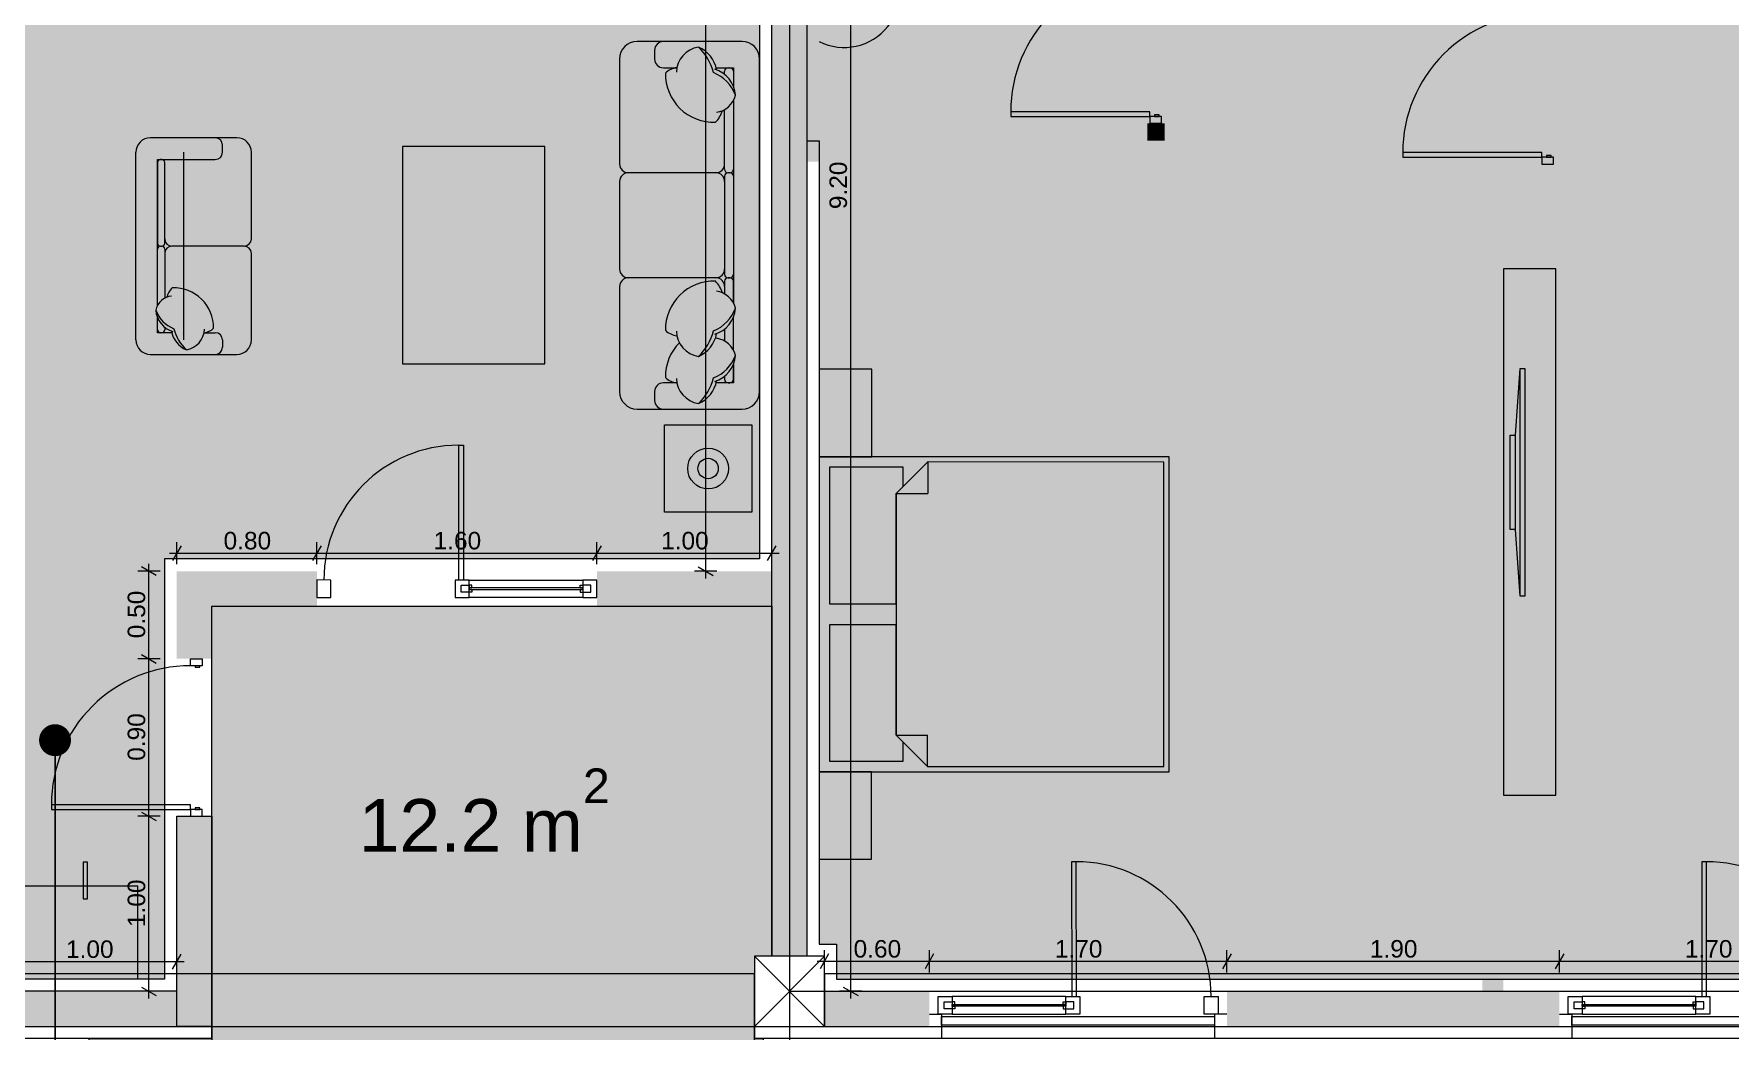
# Model space of a CAD drawing. Header units: millimetres. Extents: x 475616349 to 476941521, y 4620115302 to 4621446928.
# Drawn here: x 476521022 to 476530713, y 4620516879 to 4620522575 of the extents above; entities that cross this region are included whole.
import ezdxf

# ---------------------------------------------------------------- set-up
doc = ezdxf.new("R2010")
doc.units = ezdxf.units.MM
doc.header["$MEASUREMENT"] = 0
doc.set_wipeout_variables(frame=1)
doc.linetypes.add('Wipeout_Contour', pattern=[1000, 0, -1000])
for name, color, linetype, lineweight in [('0_Pen_No__7_Pen_No__7_Pen_No__7', 7, 'Continuous', 0), ('2D Drafting - General_Pen_No__1_Pen_No__7', 7, 'Continuous', 0), ('2D Drafting - General_Pen_No__250_Pen_No__2_Pen_No__7', 7, 'Continuous', 0), ('2D Drafting - General_Pen_No__250_Pen_No__7_Pen_No__250', 7, 'Continuous', 0), ('2D Drafting - General_Pen_No__250_Pen_No__7_Pen_No__7', 7, 'Continuous', 0), ('2D Drafting - General_Pen_No__7_Pen_No__250', 7, 'Continuous', 0), ('2D Drafting - General_Pen_No__7_Pen_No__7_Pen_No__7', 7, 'Continuous', 0), ('Doors_Pen_No__7_Pen_No__7_Pen_No__7', 7, 'Continuous', 0), ('G-Anno-Nplt_Pen_No__151', 151, 'Continuous', 0), ('G-Anno-Nplt_Pen_No__255', 255, 'Continuous', 0), ('G-Anno-Nplt_Pen_No__4', 7, 'Continuous', 0), ('G-Anno-Nplt_Pen_No__7', 7, 'Continuous', 0), ('kar-panjara_Pen_No__7_Pen_No__7_Pen_No__7', 7, 'Continuous', 0), ('New_0_Pen_No__7', 7, 'Continuous', 0), ('New_2D Drafting - General_Pen_No__2_Pen_No__250', 7, 'Continuous', 0), ('New_R03_Nakveti_Pen_No__4', 7, 'Continuous', 0), ('New_reg_nak_Pen_No__250', 7, 'Continuous', 0), ('New_reg_nak_Pen_No__7', 7, 'Continuous', 0), ('New_zoma_Pen_No__1', 1, 'Continuous', 0), ('New_zoma_Pen_No__4', 7, 'Continuous', 0), ('New_zoma_Pen_No__7', 7, 'Continuous', 0), ('zoma_Pen_No__5_Pen_No__5', 5, 'Continuous', 0)]:
    doc.layers.add(name, color=color, linetype=linetype, lineweight=lineweight)
doc.layers.add('New_--aveji_Pen_No__251', color=7, linetype='Continuous', lineweight=0, true_color=0x656565)
doc.layers.add('New_R03_Nakveti', color=7, linetype='Continuous')
doc.layers.add('New_zoma', color=7, linetype='Continuous')
doc.styles.add('GENERATED_STYLE_1', font='arial.ttf')
doc.dimstyles.new('GENERATED_STYLE__18', dxfattribs={"dimtxt": 100, "dimasz": 64.421331, "dimexe": 0.18, "dimexo": 3, "dimgap": 0.09, "dimtad": 1, "dimtih": 1, "dimtoh": 1, "dimlfac": 0.001, "dimzin": 0, "dimdsep": 46, "dimtxsty": 'GENERATED_STYLE_1', "dimblk": 'ARROWHEAD_2', "dimblk1": 'ARROWHEAD_2', "dimblk2": 'ARROWHEAD_2', "dimcen": 0.09, "dimclrd": 7, "dimclre": 7, "dimclrt": 7, "dimadec": 0, "dimazin": 0, "dimtfac": 1, "dimtdec": 4, "dimtmove": 0, "dimatfit": 3, "dimfxl": 1, "dimtolj": 1, "dimtzin": 0, "dimarcsym": 0})
doc.dimstyles.new('GENERATED_STYLE__19', dxfattribs={"dimtxt": 100, "dimasz": 64.421331, "dimexe": 0.18, "dimexo": 3, "dimgap": 0.09, "dimtad": 1, "dimlfac": 0.001, "dimzin": 0, "dimdsep": 46, "dimtxsty": 'GENERATED_STYLE_1', "dimblk": 'ARROWHEAD_2', "dimblk1": 'ARROWHEAD_2', "dimblk2": 'ARROWHEAD_2', "dimcen": 0.09, "dimclrd": 7, "dimclre": 7, "dimclrt": 7, "dimadec": 0, "dimazin": 0, "dimtfac": 1, "dimtdec": 4, "dimtmove": 0, "dimatfit": 3, "dimfxl": 1, "dimtolj": 1, "dimtzin": 0, "dimarcsym": 0})
doc.dimstyles.new('GENERATED_STYLE__47', dxfattribs={"dimtxt": 0.18, "dimasz": 364.8, "dimexe": 0.18, "dimexo": 0.0625, "dimgap": 0.09, "dimtad": 0, "dimtih": 1, "dimtoh": 1, "dimdec": 4, "dimzin": 0, "dimdsep": 46, "dimcen": 0.09, "dimadec": 0, "dimazin": 0, "dimtfac": 1, "dimtdec": 4, "dimtmove": 0, "dimatfit": 3, "dimldrblk": 'ARROWHEAD_11', "dimfxl": 1, "dimtolj": 1, "dimtzin": 0, "dimarcsym": 0})
doc.dimstyles.new('GENERATED_STYLE__53', dxfattribs={"dimtxt": 279.999995, "dimasz": 64.421331, "dimexe": 0.18, "dimexo": 3, "dimgap": 0.09, "dimtad": 1, "dimlfac": 0.001, "dimzin": 0, "dimdsep": 46, "dimtxsty": 'GENERATED_STYLE_1', "dimblk": 'ARROWHEAD_2', "dimblk1": 'ARROWHEAD_2', "dimblk2": 'ARROWHEAD_2', "dimcen": 0.09, "dimclrd": 1, "dimclre": 1, "dimclrt": 1, "dimadec": 0, "dimazin": 0, "dimtfac": 1, "dimtdec": 4, "dimtmove": 2, "dimatfit": 3, "dimfxl": 1, "dimtolj": 1, "dimtzin": 0, "dimarcsym": 0})

# ---------------------------------------------------------------- blocks, each defined once
blk = doc.blocks.new('Bed Layout 23_2')
at = {"layer": 'New_R03_Nakveti_Pen_No__4', "color": 7, "linetype": 'Continuous', "lineweight": 0}
for p, q in [((-900, 0), (-1399.9, 0)), ((-1399.9, 0), (-1399.9, -300)), ((-900, -300), (-900, 0)), ((900, 0), (-900, 0)), ((-900, 0), (-900, -2000)), ((1399.9, 0), (900, 0)), ((900, 0), (900, -300)), ((900, -2000), (900, 0)), ((1399.9, -300), (1399.9, 0)), ((-1399.9, -300), (-900, -300)), ((900, -300), (1399.9, -300)), ((-690, -440), (-870, -620)), ((0, -440), (-690, -440)), ((-690, -440), (-690, -620)), ((690, -440), (0, -440)), ((870, -620), (690, -440)), ((690, -440), (690, -620)), ((-870, -620), (-870, -1970)), ((-870, -620), (-690, -620)), ((870, -620), (690, -620)), ((870, -1970), (870, -620)), ((-900, -2000), (900, -2000)), ((-870, -1970), (0, -1970)), ((0, -1970), (870, -1970))]:
    blk.add_line(p, q, dxfattribs=at)
at = {"layer": 'New_R03_Nakveti_Pen_No__4', "color": 7, "linetype": 'Continuous', "lineweight": 0, "flags": 128}
for points in [[(-60, -440), (-60, -60), (-840, -60), (-840, -480), (-730, -480), (-690, -440)], [(690, -440), (730, -480), (840, -480), (840, -60), (60, -60), (60, -440)]]:
    blk.add_lwpolyline(points, close=True, dxfattribs=at)
blk = doc.blocks.new('*D1941', base_point=(476577134.1, 4620325125.7))
at = {"layer": 'New_zoma_Pen_No__4', "color": 7, "linetype": 'Continuous', "lineweight": 0, "transparency": 16777216}
for p, q in [((476520838.2, 4620517211.6), (476520838.2, 4620517338.8)), ((476521838.4, 4620517211.6), (476521838.4, 4620517338.8)), ((476520862.6, 4620517317.6), (476520813.7, 4620517232.8)), ((476520838.2, 4620517275.2), (476521838.4, 4620517275.2)), ((476521813.9, 4620517232.8), (476521862.8, 4620517317.6)), ((476521838.4, 4620517275.2), (476521879.8, 4620517275.2))]:
    blk.add_line(p, q, dxfattribs=at)
at = {"layer": 'New_zoma_Pen_No__7', "color": 7, "lineweight": 0, "transparency": 16777216, "insert": (476521205.2, 4620517295.2), "char_height": 100, "attachment_point": 7, "style": 'GENERATED_STYLE_1'}
blk.add_mtext('\\A1;{\\pql;\\fArial|b0|i0|c0|p34;1.00}', dxfattribs=at)
blk = doc.blocks.new('ARROWHEAD_2')
at = {"color": 0, "linetype": 'Continuous', "lineweight": 0}
for p, q in [((0, 0), (-1, 0)), ((-0.38, -0.66), (0.38, 0.66))]:
    blk.add_line(p, q, dxfattribs=at)
blk = doc.blocks.new('*D1942', base_point=(476577134.1, 4620325125.7))
at = {"layer": 'New_zoma_Pen_No__4', "color": 7, "linetype": 'Continuous', "lineweight": 0, "transparency": 16777216}
for p, q in [((476521636.5, 4620518130.2), (476521721.2, 4620518081.2)), ((476521742.4, 4620518105.7), (476521615.3, 4620518105.7)), ((476521678.8, 4620517105.7), (476521678.8, 4620518105.7)), ((476521742.4, 4620517105.7), (476521615.3, 4620517105.7)), ((476521636.5, 4620517130.2), (476521721.2, 4620517081.3)), ((476521678.8, 4620517064.3), (476521678.8, 4620517105.7))]:
    blk.add_line(p, q, dxfattribs=at)
at = {"layer": 'New_zoma_Pen_No__7', "color": 7, "lineweight": 0, "transparency": 16777216, "insert": (476521658.8, 4620517472.7), "char_height": 100, "attachment_point": 7, "rotation": 90, "style": 'GENERATED_STYLE_1'}
blk.add_mtext('\\A1;{\\pql;\\fArial|b0|i0|c0|p34;1.00}', dxfattribs=at)
blk = doc.blocks.new('*D1943', base_point=(476577134.1, 4620325125.7))
at = {"layer": 'New_zoma_Pen_No__4', "color": 7, "linetype": 'Continuous', "lineweight": 0, "transparency": 16777216}
for p, q in [((476521742.4, 4620519005.7), (476521615.3, 4620519005.7)), ((476521636.5, 4620519030.2), (476521721.2, 4620518981.2)), ((476521678.8, 4620518105.7), (476521678.8, 4620519005.7)), ((476521636.5, 4620518130.2), (476521721.2, 4620518081.2)), ((476521742.4, 4620518105.7), (476521615.3, 4620518105.7))]:
    blk.add_line(p, q, dxfattribs=at)
at = {"layer": 'New_zoma_Pen_No__7', "color": 7, "lineweight": 0, "transparency": 16777216, "insert": (476521658.8, 4620518422.7), "char_height": 100, "attachment_point": 7, "rotation": 90, "style": 'GENERATED_STYLE_1'}
blk.add_mtext('\\A1;{\\pql;\\fArial|b0|i0|c0|p34;0.90}', dxfattribs=at)
blk = doc.blocks.new('*D1944', base_point=(476577134.1, 4620325125.7))
at = {"layer": 'New_zoma_Pen_No__4', "color": 7, "linetype": 'Continuous', "lineweight": 0, "transparency": 16777216}
for p, q in [((476521742.4, 4620519505.7), (476521615.3, 4620519505.7)), ((476521721.2, 4620519481.3), (476521636.5, 4620519530.2)), ((476521678.8, 4620519505.7), (476521678.8, 4620519547.2)), ((476521678.8, 4620519005.7), (476521678.8, 4620519505.7)), ((476521742.4, 4620519005.7), (476521615.3, 4620519005.7)), ((476521636.5, 4620519030.2), (476521721.2, 4620518981.2))]:
    blk.add_line(p, q, dxfattribs=at)
at = {"layer": 'New_zoma_Pen_No__7', "color": 7, "lineweight": 0, "transparency": 16777216, "insert": (476521658.8, 4620519122.7), "char_height": 100, "attachment_point": 7, "rotation": 90, "style": 'GENERATED_STYLE_1'}
blk.add_mtext('\\A1;{\\pql;\\fArial|b0|i0|c0|p34;0.50}', dxfattribs=at)
blk = doc.blocks.new('*D1945', base_point=(476577134.1, 4620325125.7))
at = {"layer": 'New_zoma_Pen_No__4', "color": 7, "linetype": 'Continuous', "lineweight": 0, "transparency": 16777216}
for p, q in [((476521838.4, 4620519545.5), (476521838.4, 4620519672.7)), ((476522638.6, 4620519545.5), (476522638.6, 4620519672.7)), ((476521796.9, 4620519609.1), (476521838.4, 4620519609.1)), ((476521862.8, 4620519651.5), (476521813.9, 4620519566.7)), ((476521838.4, 4620519609.1), (476522638.6, 4620519609.1)), ((476522663.1, 4620519651.5), (476522614.2, 4620519566.7))]:
    blk.add_line(p, q, dxfattribs=at)
at = {"layer": 'New_zoma_Pen_No__7', "color": 7, "lineweight": 0, "transparency": 16777216, "insert": (476522105.5, 4620519629.1), "char_height": 100, "attachment_point": 7, "style": 'GENERATED_STYLE_1'}
blk.add_mtext('\\A1;{\\pql;\\fArial|b0|i0|c0|p34;0.80}', dxfattribs=at)
blk = doc.blocks.new('*D1946', base_point=(476577134.1, 4620325125.7))
at = {"layer": 'New_zoma_Pen_No__4', "color": 7, "linetype": 'Continuous', "lineweight": 0, "transparency": 16777216}
for p, q in [((476522638.6, 4620519545.5), (476522638.6, 4620519672.7)), ((476524238.6, 4620519545.5), (476524238.6, 4620519672.7)), ((476522663.1, 4620519651.5), (476522614.2, 4620519566.7)), ((476522638.6, 4620519609.1), (476524238.6, 4620519609.1)), ((476524263.1, 4620519651.5), (476524214.2, 4620519566.7))]:
    blk.add_line(p, q, dxfattribs=at)
at = {"layer": 'New_zoma_Pen_No__7', "color": 7, "lineweight": 0, "transparency": 16777216, "insert": (476523305.6, 4620519629.1), "char_height": 100, "attachment_point": 7, "style": 'GENERATED_STYLE_1'}
blk.add_mtext('\\A1;{\\pql;\\fArial|b0|i0|c0|p34;1.60}', dxfattribs=at)
blk = doc.blocks.new('*D1947', base_point=(476577134.1, 4620325125.7))
at = {"layer": 'New_zoma_Pen_No__4', "color": 7, "linetype": 'Continuous', "lineweight": 0, "transparency": 16777216}
for p, q in [((476524238.6, 4620519545.5), (476524238.6, 4620519672.7)), ((476525238.4, 4620519545.5), (476525238.4, 4620519672.7)), ((476524263.1, 4620519651.5), (476524214.2, 4620519566.7)), ((476524238.6, 4620519609.1), (476525238.4, 4620519609.1)), ((476525213.9, 4620519566.7), (476525262.8, 4620519651.5)), ((476525238.4, 4620519609.1), (476525279.8, 4620519609.1))]:
    blk.add_line(p, q, dxfattribs=at)
at = {"layer": 'New_zoma_Pen_No__7', "color": 7, "lineweight": 0, "transparency": 16777216, "insert": (476524605.5, 4620519629.1), "char_height": 100, "attachment_point": 7, "style": 'GENERATED_STYLE_1'}
blk.add_mtext('\\A1;{\\pql;\\fArial|b0|i0|c0|p34;1.00}', dxfattribs=at)
blk = doc.blocks.new('*D1948', base_point=(476577134.1, 4620325125.7))
at = {"layer": 'New_zoma_Pen_No__4', "color": 7, "linetype": 'Continuous', "lineweight": 0, "transparency": 16777216}
for p, q in [((476524860.2, 4620526605.7), (476524860.2, 4620526647.2)), ((476524923.8, 4620526605.7), (476524796.7, 4620526605.7)), ((476524902.6, 4620526581.3), (476524817.8, 4620526630.2)), ((476524860.2, 4620519505.7), (476524860.2, 4620526605.7)), ((476524923.8, 4620519505.7), (476524796.7, 4620519505.7)), ((476524817.8, 4620519530.2), (476524902.6, 4620519481.3)), ((476524860.2, 4620519464.3), (476524860.2, 4620519505.7))]:
    blk.add_line(p, q, dxfattribs=at)
at = {"layer": 'New_zoma_Pen_No__7', "color": 7, "lineweight": 0, "transparency": 16777216, "insert": (476524840.2, 4620522922.7), "char_height": 100, "attachment_point": 7, "rotation": 90, "style": 'GENERATED_STYLE_1'}
blk.add_mtext('\\A1;{\\pql;\\fArial|b0|i0|c0|p34;7.10}', dxfattribs=at)
blk = doc.blocks.new('*D1950', base_point=(476577134.1, 4620325125.7))
at = {"layer": 'New_zoma_Pen_No__4', "color": 7, "linetype": 'Continuous', "lineweight": 0, "transparency": 16777216}
for p, q in [((476525688.9, 4620526309), (476525688.9, 4620526350.4)), ((476525752.5, 4620526309), (476525625.3, 4620526309)), ((476525731.3, 4620526284.5), (476525646.5, 4620526333.4)), ((476525688.9, 4620517105.7), (476525688.9, 4620526309)), ((476525752.5, 4620517105.7), (476525625.3, 4620517105.7)), ((476525646.5, 4620517130.2), (476525731.3, 4620517081.3)), ((476525688.9, 4620517064.3), (476525688.9, 4620517105.7))]:
    blk.add_line(p, q, dxfattribs=at)
at = {"layer": 'New_zoma_Pen_No__7', "color": 7, "lineweight": 0, "transparency": 16777216, "insert": (476525668.9, 4620521574.3), "char_height": 100, "attachment_point": 7, "rotation": 90, "style": 'GENERATED_STYLE_1'}
blk.add_mtext('\\A1;{\\pql;\\fArial|b0|i0|c0|p34;9.20}', dxfattribs=at)
blk = doc.blocks.new('*D1951', base_point=(476577134.1, 4620325125.7))
at = {"layer": 'New_zoma_Pen_No__4', "color": 7, "linetype": 'Continuous', "lineweight": 0, "transparency": 16777216}
for p, q in [((476525538.4, 4620517213.5), (476525538.4, 4620517340.6)), ((476526138.4, 4620517213.5), (476526138.4, 4620517340.6)), ((476525496.9, 4620517277.1), (476525538.4, 4620517277.1)), ((476525562.8, 4620517319.5), (476525513.9, 4620517234.7)), ((476525538.4, 4620517277.1), (476526138.4, 4620517277.1)), ((476526162.8, 4620517319.5), (476526113.9, 4620517234.7))]:
    blk.add_line(p, q, dxfattribs=at)
at = {"layer": 'New_zoma_Pen_No__7', "color": 7, "lineweight": 0, "transparency": 16777216, "insert": (476525705.3, 4620517297.1), "char_height": 100, "attachment_point": 7, "style": 'GENERATED_STYLE_1'}
blk.add_mtext('\\A1;{\\pql;\\fArial|b0|i0|c0|p34;0.60}', dxfattribs=at)
blk = doc.blocks.new('*D1952', base_point=(476577134.1, 4620325125.7))
at = {"layer": 'New_zoma_Pen_No__4', "color": 7, "linetype": 'Continuous', "lineweight": 0, "transparency": 16777216}
for p, q in [((476526138.4, 4620517213.5), (476526138.4, 4620517340.6)), ((476527838.4, 4620517213.5), (476527838.4, 4620517340.6)), ((476526162.8, 4620517319.5), (476526113.9, 4620517234.7)), ((476526138.4, 4620517277.1), (476527838.4, 4620517277.1)), ((476527862.8, 4620517319.5), (476527813.9, 4620517234.7))]:
    blk.add_line(p, q, dxfattribs=at)
at = {"layer": 'New_zoma_Pen_No__7', "color": 7, "lineweight": 0, "transparency": 16777216, "insert": (476526855.3, 4620517297.1), "char_height": 100, "attachment_point": 7, "style": 'GENERATED_STYLE_1'}
blk.add_mtext('\\A1;{\\pql;\\fArial|b0|i0|c0|p34;1.70}', dxfattribs=at)
blk = doc.blocks.new('*D1953', base_point=(476577134.1, 4620325125.7))
at = {"layer": 'New_zoma_Pen_No__4', "color": 7, "linetype": 'Continuous', "lineweight": 0, "transparency": 16777216}
for p, q in [((476527838.4, 4620517213.5), (476527838.4, 4620517340.6)), ((476529738.4, 4620517213.5), (476529738.4, 4620517340.6)), ((476527862.8, 4620517319.5), (476527813.9, 4620517234.7)), ((476527838.4, 4620517277.1), (476529738.4, 4620517277.1)), ((476529762.8, 4620517319.5), (476529713.9, 4620517234.7))]:
    blk.add_line(p, q, dxfattribs=at)
at = {"layer": 'New_zoma_Pen_No__7', "color": 7, "lineweight": 0, "transparency": 16777216, "insert": (476528655.3, 4620517297.1), "char_height": 100, "attachment_point": 7, "style": 'GENERATED_STYLE_1'}
blk.add_mtext('\\A1;{\\pql;\\fArial|b0|i0|c0|p34;1.90}', dxfattribs=at)
blk = doc.blocks.new('*D1954', base_point=(476577134.1, 4620325125.7))
at = {"layer": 'New_zoma_Pen_No__4', "color": 7, "linetype": 'Continuous', "lineweight": 0, "transparency": 16777216}
for p, q in [((476529738.4, 4620517213.5), (476529738.4, 4620517340.6)), ((476531438.4, 4620517213.5), (476531438.4, 4620517340.6)), ((476529762.8, 4620517319.5), (476529713.9, 4620517234.7)), ((476529738.4, 4620517277.1), (476531438.4, 4620517277.1)), ((476531462.8, 4620517319.5), (476531413.9, 4620517234.7))]:
    blk.add_line(p, q, dxfattribs=at)
at = {"layer": 'New_zoma_Pen_No__7', "color": 7, "lineweight": 0, "transparency": 16777216, "insert": (476530455.3, 4620517297.1), "char_height": 100, "attachment_point": 7, "style": 'GENERATED_STYLE_1'}
blk.add_mtext('\\A1;{\\pql;\\fArial|b0|i0|c0|p34;1.70}', dxfattribs=at)
blk = doc.blocks.new('ARROWHEAD_11')
at = {"color": 0, "linetype": 'Continuous', "lineweight": 0}
blk.add_line((0, 0), (-1, 0), dxfattribs=at)
at = {"color": 0, "linetype": 'Continuous', "lineweight": 0, "const_width": 0.25, "flags": 128}
blk.add_lwpolyline([(-0.125, 0, 1), (0.125, 0, 1)], format="xyb", close=True, dxfattribs=at)
blk = doc.blocks.new('*D2349', base_point=(476577134.1, 4620325125.7))
at = {"layer": 'New_zoma_Pen_No__1', "color": 1, "linetype": 'Continuous', "lineweight": 0, "transparency": 16777216}
for p, q in [((476539338.5, 4620516905.7), (476539338.5, 4620516947.2)), ((476539402.1, 4620516905.7), (476539274.9, 4620516905.7)), ((476539380.9, 4620516881.3), (476539296.1, 4620516930.2)), ((476539338.5, 4620510906.4), (476539338.5, 4620516905.7)), ((476539402.1, 4620510906.4), (476539274.9, 4620510906.4)), ((476539296.1, 4620510930.9), (476539380.9, 4620510882)), ((476539338.5, 4620510865), (476539338.5, 4620510906.4))]:
    blk.add_line(p, q, dxfattribs=at)
at = {"color": 254, "linetype": 'Wipeout_Contour', "lineweight": 0, "ltscale": 18580095558.8587, "transparency": 16777216}
blk.add_wipeout([(476539332.5, 4620514417), (476539332.5, 4620515261.9), (476538952.5, 4620515261.9), (476538952.5, 4620514417)], dxfattribs=at).dxf.layer = 'New_zoma'
at = {"layer": 'New_zoma_Pen_No__1', "color": 1, "lineweight": 0, "transparency": 16777216, "insert": (476539282.5, 4620514467), "char_height": 280, "attachment_point": 7, "rotation": 90, "style": 'GENERATED_STYLE_1'}
blk.add_mtext('\\A1;{\\pql;\\fArial|b0|i0|c0|p34;6.00}', dxfattribs=at)

msp = doc.modelspace()

# ---------------------------------------------------------------- hatches: boundary and pattern name
at = {"layer": '2D Drafting - General_Pen_No__250_Pen_No__2_Pen_No__7', "linetype": 'Continuous', "lineweight": 0}
msp.add_hatch(color=7, dxfattribs=at).paths.add_polyline_path([(476527483.237, 4620522064.932), (476527383.513, 4620522064.932), (476527383.513, 4620521964.932), (476527483.237, 4620521964.932)])
at = {"layer": '2D Drafting - General_Pen_No__250_Pen_No__7_Pen_No__7', "linetype": 'Continuous', "lineweight": 0}
for points in [[(476525438.366, 4620517305.72), (476525238.366, 4620517305.72), (476525238.366, 4620523105.72), (476525438.366, 4620523105.72)], [(476525428.399, 4620521844.932), (476527483.237, 4620521844.932), (476527483.237, 4620521964.932), (476525428.399, 4620521964.932)], [(476529298.366, 4620521621.533), (476529298.366, 4620521741.634), (476529614.238, 4620521741.634), (476529614.238, 4620521831.83), (476529734.238, 4620521831.83), (476529734.238, 4620521741.634), (476530538.928, 4620521741.634), (476530538.928, 4620521621.533), (476529734.238, 4620521621.533), (476529417.88, 4620521621.533), (476529417.88, 4620517105.72), (476529298.366, 4620517105.72)], [(476521838.366, 4620519505.72), (476522038.366, 4620519505.72), (476522038.366, 4620519005.717), (476521838.366, 4620519005.717)], [(476522038.366, 4620519305.72), (476522038.366, 4620519505.72), (476522638.639, 4620519505.72), (476522638.639, 4620519305.72)], [(476524238.637, 4620519305.72), (476525238.366, 4620519305.72), (476525238.366, 4620519505.72), (476524238.637, 4620519505.72)], [(476522038.366, 4620518105.717), (476522038.366, 4620516905.661), (476521838.366, 4620516905.661), (476521838.366, 4620518105.717)], [(476520838.151, 4620517105.72), (476520838.151, 4620516905.661), (476521838.366, 4620516905.661), (476521838.366, 4620517105.72)], [(476525538.366, 4620516905.721), (476525538.366, 4620517105.721), (476526138.366, 4620517105.721), (476526138.366, 4620516905.721)], [(476527838.367, 4620516905.72), (476529738.376, 4620516905.72), (476529738.376, 4620517105.667), (476527838.367, 4620517105.667)]]:
    msp.add_hatch(color=7, dxfattribs=at).paths.add_polyline_path(points)
at = {"layer": 'G-Anno-Nplt_Pen_No__151', "linetype": 'Continuous', "lineweight": 0, "true_color": 0x1f2f3f}
msp.add_hatch(color=169, dxfattribs=at).paths.add_polyline_path([(476525268.366, 4620533435.72), (476525268.366, 4620527075.72), (476525068.366, 4620527075.72), (476525068.366, 4620526775.72), (476524768.366, 4620526775.72), (476524768.366, 4620525914.702), (476525168.366, 4620525914.702), (476525168.366, 4620523575.72), (476525068.366, 4620523575.72), (476525068.366, 4620523035.72), (476525168.366, 4620523035.72), (476525168.366, 4620519575.72), (476521768.366, 4620519575.72), (476521768.366, 4620517175.72), (476519008.366, 4620517175.72), (476519008.366, 4620517825.85), (476518608.366, 4620517825.85), (476518608.366, 4620523035.72), (476518708.366, 4620523035.72), (476518708.366, 4620523575.72), (476518608.366, 4620523575.72), (476518608.366, 4620524863.012), (476518538.366, 4620524863.012), (476518538.366, 4620526605.72), (476518638.366, 4620526605.72), (476518638.366, 4620526855.72), (476518938.366, 4620526855.72), (476518938.366, 4620527876.738), (476518538.366, 4620527876.738), (476518538.366, 4620528478.99), (476518608.366, 4620528478.99), (476518608.366, 4620532535.723), (476522108.366, 4620532535.723), (476522108.366, 4620533635.72), (476525068.366, 4620533635.72), (476525068.366, 4620533435.72)])
h = msp.add_hatch(color=169, dxfattribs=at)
h.paths.add_polyline_path([(476525438.366, 4620523505.72), (476525538.366, 4620523505.72), (476525538.366, 4620523105.72), (476525508.366, 4620523105.72), (476525438.366, 4620523105.72), (476525438.366, 4620521964.932), (476525508.366, 4620521964.932), (476525508.366, 4620517375.72), (476525608.366, 4620517375.72), (476525608.366, 4620517175.721), (476531968.366, 4620517175.721), (476531968.366, 4620517375.72), (476532168.366, 4620517375.72), (476532168.366, 4620518675.72), (476539068.366, 4620518675.72), (476539068.366, 4620523035.72), (476538148.178, 4620523035.72), (476538148.178, 4620523575.72), (476539068.366, 4620523575.72), (476539068.366, 4620526535.72), (476538868.366, 4620526535.72), (476538868.366, 4620526638.978), (476532508.366, 4620526638.978), (476532508.366, 4620526535.72), (476532208.296, 4620526535.72), (476532208.296, 4620526238.978), (476531228.178, 4620526238.978), (476531228.178, 4620526638.978), (476528184.719, 4620526638.978), (476528184.719, 4620526708.978), (476526278.554, 4620526708.978), (476526278.554, 4620526308.978), (476525438.366, 4620526308.978)])
h.paths.add_polyline_path([(476532038.366, 4620523105.72), (476532438.366, 4620523105.72), (476532438.366, 4620523505.72), (476532038.366, 4620523505.72)], flags=0)
at = {"layer": 'G-Anno-Nplt_Pen_No__255', "linetype": 'Continuous', "lineweight": 0, "true_color": 0x3f3f3f}
msp.add_hatch(color=250, dxfattribs=at).paths.add_polyline_path([(476525238.366, 4620519305.72), (476525238.366, 4620517305.72), (476525138.366, 4620517305.72), (476525138.366, 4620516835.72), (476525188.366, 4620516835.72), (476525188.366, 4620515705.733), (476521338.369, 4620515705.756), (476521338.369, 4620516835.72), (476522038.366, 4620516835.72), (476522038.366, 4620519305.72)])

# ---------------------------------------------------------------- linework, layer by layer
at = {"layer": '0_Pen_No__7_Pen_No__7_Pen_No__7', "color": 7, "linetype": 'Continuous', "lineweight": 0}
msp.add_arc((476525652.382, 4620522817.819), 319.521, 243.2098745, 116.7901094, dxfattribs=at)
at = {"layer": '2D Drafting - General_Pen_No__1_Pen_No__7', "color": 7, "linetype": 'Continuous', "lineweight": 0}
for p, q in [((476525538.366, 4620516905.72), (476525138.366, 4620517305.72)), ((476525138.366, 4620516905.72), (476525538.366, 4620517305.72))]:
    msp.add_line(p, q, dxfattribs=at)
at = {"layer": '2D Drafting - General_Pen_No__1_Pen_No__7', "color": 7, "linetype": 'Continuous', "lineweight": 0, "flags": 128}
for points in [[(476525138.366, 4620516905.72), (476525538.366, 4620516905.72), (476525538.366, 4620517305.72), (476525138.366, 4620517305.72)], [(476518638.366, 4620516905.72), (476525138.366, 4620516905.72), (476525138.366, 4620517205.72), (476518638.366, 4620517205.72)], [(476525538.366, 4620516905.72), (476532038.366, 4620516905.72), (476532038.366, 4620517205.72), (476525538.366, 4620517205.72)]]:
    msp.add_lwpolyline(points, close=True, dxfattribs=at)
at = {"layer": '2D Drafting - General_Pen_No__250_Pen_No__7_Pen_No__250', "color": 7, "linetype": 'Continuous', "lineweight": 0, "flags": 128}
for points in [[(476525438.366, 4620517305.72), (476525238.366, 4620517305.72), (476525238.366, 4620523105.72), (476525438.366, 4620523105.72)], [(476522038.366, 4620518105.717), (476522038.366, 4620516905.661), (476521838.366, 4620516905.661), (476521838.366, 4620518105.717)], [(476520838.151, 4620517105.72), (476520838.151, 4620516905.661), (476521838.366, 4620516905.661), (476521838.366, 4620517105.72)]]:
    msp.add_lwpolyline(points, close=True, dxfattribs=at)
at = {"layer": '2D Drafting - General_Pen_No__7_Pen_No__250', "color": 7, "linetype": 'Continuous', "lineweight": 0, "flags": 128}
for points in [[(476526138.366, 4620516975.836), (476526208.381, 4620516975.835), (476526208.38, 4620516835.759)], [(476527838.367, 4620516975.886), (476527768.352, 4620516975.888), (476527768.358, 4620516835.759)], [(476529738.376, 4620516975.992), (476529808.391, 4620516975.992), (476529808.389, 4620516835.916)]]:
    msp.add_lwpolyline(points, dxfattribs=at)
at = {"layer": '2D Drafting - General_Pen_No__7_Pen_No__7_Pen_No__7', "color": 7, "linetype": 'Continuous', "lineweight": 0, "flags": 128}
for points in [[(476524158.633, 4620519355.639), (476523508.633, 4620519355.668), (476523508.637, 4620519455.607), (476524158.637, 4620519455.578)], [(476526268.354, 4620516975.84), (476526918.354, 4620516975.869), (476526918.349, 4620517075.808), (476526268.349, 4620517075.779)], [(476529868.363, 4620516975.995), (476530518.363, 4620516976.024), (476530518.359, 4620517075.963), (476529868.359, 4620517075.934)]]:
    msp.add_lwpolyline(points, close=True, dxfattribs=at)
at = {"layer": '2D Drafting - General_Pen_No__7_Pen_No__7_Pen_No__7', "color": 7, "linetype": 'Continuous', "lineweight": 0}
for centre, radius, start, end in [((476527397.488, 4620522131.11), 794.311, 89.9983269, 180.0000084), ((476529637.594, 4620521898.01), 794.311, 89.9968334, 179.9985149), ((476523448.948, 4620519455.62), 770.311, 89.9974687, 179.994289), ((476521915.942, 4620518171.895), 794.311, 89.9998034, 180.0014849), ((476526978.038, 4620517075.821), 770.311, 0.005711, 90.0025313), ((476530578.048, 4620517075.976), 770.311, 0.005711, 90.0025313)]:
    msp.add_arc(centre, radius, start, end, dxfattribs=at)
at = {"layer": 'Doors_Pen_No__7_Pen_No__7_Pen_No__7', "color": 7, "linetype": 'Continuous', "lineweight": 0, "flags": 128}
for points in [[(476527397.488, 4620522104.443), (476527397.488, 4620522131.11), (476526603.177, 4620522131.11), (476526603.177, 4620522104.443)], [(476527465.221, 4620522064.932), (476527465.221, 4620522104.443), (476527397.488, 4620522104.443), (476527397.488, 4620522064.932)], [(476527450.821, 4620522104.443), (476527450.821, 4620522113.332), (476527424.154, 4620522113.332), (476527424.154, 4620522104.443)], [(476529637.594, 4620521871.343), (476529637.594, 4620521898.01), (476528843.283, 4620521898.031), (476528843.283, 4620521871.364)], [(476529705.326, 4620521831.83), (476529705.327, 4620521871.342), (476529637.594, 4620521871.343), (476529637.593, 4620521831.832)], [(476529690.927, 4620521871.342), (476529690.927, 4620521880.231), (476529664.261, 4620521880.232), (476529664.26, 4620521871.343)], [(476523475.615, 4620519455.618), (476523448.948, 4620519455.62), (476523448.982, 4620520225.931), (476523475.649, 4620520225.93)], [(476521983.677, 4620519005.719), (476521983.678, 4620518966.207), (476521915.945, 4620518966.206), (476521915.944, 4620519005.717)], [(476521969.278, 4620518957.318), (476521969.278, 4620518966.207), (476521942.611, 4620518966.206), (476521942.611, 4620518957.318)], [(476521915.943, 4620518145.228), (476521915.942, 4620518171.895), (476521121.631, 4620518171.874), (476521121.631, 4620518145.207)], [(476521983.677, 4620518105.719), (476521983.676, 4620518145.23), (476521915.943, 4620518145.228), (476521915.944, 4620518105.717)], [(476521969.276, 4620518145.229), (476521969.276, 4620518154.118), (476521942.609, 4620518154.118), (476521942.609, 4620518145.229)], [(476526951.371, 4620517075.819), (476526978.038, 4620517075.821), (476526978.004, 4620517846.132), (476526951.337, 4620517846.131)], [(476530551.381, 4620517075.975), (476530578.048, 4620517075.976), (476530578.014, 4620517846.287), (476530551.347, 4620517846.286)]]:
    msp.add_lwpolyline(points, close=True, dxfattribs=at)
at = {"layer": 'G-Anno-Nplt_Pen_No__4', "color": 7, "linetype": 'Continuous', "lineweight": 0, "flags": 128}
for points in [[(476531228.178, 4620526638.978), (476528184.719, 4620526638.978), (476528184.719, 4620526708.978), (476526278.554, 4620526708.978), (476526278.554, 4620526308.978), (476525438.366, 4620526308.978), (476525438.366, 4620523505.72), (476525538.366, 4620523505.72), (476525538.366, 4620523105.72), (476525508.366, 4620523105.72), (476525438.366, 4620523105.72), (476525438.366, 4620521964.932), (476525508.366, 4620521964.932), (476525508.366, 4620517375.72), (476525608.366, 4620517375.72), (476525608.366, 4620517175.721), (476531968.366, 4620517175.721)], [(476525168.366, 4620523035.72), (476525168.366, 4620519575.72), (476521768.366, 4620519575.72), (476521768.366, 4620517175.72), (476519008.366, 4620517175.72), (476519008.366, 4620517825.85), (476518608.366, 4620517825.85), (476518608.366, 4620523035.72)]]:
    msp.add_lwpolyline(points, dxfattribs=at)
msp.add_lwpolyline([(476525238.366, 4620519305.72), (476525238.366, 4620517305.72), (476525138.366, 4620517305.72), (476525138.366, 4620516835.72), (476525188.366, 4620516835.72), (476525188.366, 4620515705.733), (476521338.369, 4620515705.756), (476521338.369, 4620516835.72), (476522038.366, 4620516835.72), (476522038.366, 4620519305.72)], close=True, dxfattribs=at)
at = {"layer": 'kar-panjara_Pen_No__7_Pen_No__7_Pen_No__7', "color": 7, "linetype": 'Continuous', "lineweight": 0, "flags": 128}
for points in [[(476522638.633, 4620519355.688), (476522718.633, 4620519355.684), (476522718.637, 4620519455.684), (476522638.637, 4620519455.688)], [(476523428.633, 4620519355.61), (476523508.633, 4620519355.607), (476523508.637, 4620519455.607), (476523428.637, 4620519455.61)], [(476523463.636, 4620519425.609), (476523508.636, 4620519425.607), (476523508.635, 4620519410.607), (476523508.635, 4620519400.607), (476523523.635, 4620519400.606), (476523523.634, 4620519385.606), (476523463.634, 4620519385.609)], [(476523523.636, 4620519425.606), (476523508.636, 4620519425.607), (476523508.635, 4620519410.607), (476523523.635, 4620519410.606)], [(476524158.635, 4620519410.578), (476523508.635, 4620519410.607), (476523508.635, 4620519400.607), (476524158.635, 4620519400.578)], [(476524203.636, 4620519425.576), (476524158.636, 4620519425.578), (476524158.635, 4620519410.578), (476524158.635, 4620519400.578), (476524143.635, 4620519400.579), (476524143.634, 4620519385.579), (476524203.634, 4620519385.576)], [(476524143.636, 4620519425.579), (476524158.636, 4620519425.578), (476524158.635, 4620519410.578), (476524143.635, 4620519410.579)], [(476524158.633, 4620519355.639), (476524238.633, 4620519355.635), (476524238.637, 4620519455.635), (476524158.637, 4620519455.639)], [(476526268.354, 4620516975.84), (476526188.354, 4620516975.836), (476526188.349, 4620517075.836), (476526268.349, 4620517075.84)], [(476526223.35, 4620517045.777), (476526268.35, 4620517045.779), (476526268.351, 4620517030.779), (476526268.352, 4620517020.779), (476526283.352, 4620517020.78), (476526283.352, 4620517005.78), (476526223.352, 4620517005.777)], [(476526283.35, 4620517045.78), (476526268.35, 4620517045.779), (476526268.351, 4620517030.779), (476526283.351, 4620517030.78)], [(476526903.35, 4620517045.807), (476526918.35, 4620517045.808), (476526918.351, 4620517030.808), (476526903.351, 4620517030.807)], [(476526963.35, 4620517045.81), (476526918.35, 4620517045.808), (476526918.351, 4620517030.808), (476526918.352, 4620517020.808), (476526903.352, 4620517020.807), (476526903.352, 4620517005.807), (476526963.352, 4620517005.81)], [(476526998.354, 4620516975.811), (476526918.354, 4620516975.808), (476526918.349, 4620517075.808), (476526998.349, 4620517075.811)], [(476527788.354, 4620516975.889), (476527708.354, 4620516975.885), (476527708.349, 4620517075.885), (476527788.349, 4620517075.889)], [(476529868.363, 4620516975.995), (476529788.363, 4620516975.992), (476529788.359, 4620517075.992), (476529868.359, 4620517075.995)], [(476529823.36, 4620517045.932), (476529868.36, 4620517045.934), (476529868.361, 4620517030.934), (476529868.361, 4620517020.934), (476529883.361, 4620517020.935), (476529883.362, 4620517005.935), (476529823.362, 4620517005.932)], [(476529883.36, 4620517045.935), (476529868.36, 4620517045.934), (476529868.361, 4620517030.934), (476529883.361, 4620517030.935)], [(476530503.36, 4620517045.962), (476530518.36, 4620517045.963), (476530518.361, 4620517030.963), (476530503.361, 4620517030.962)], [(476530563.36, 4620517045.965), (476530518.36, 4620517045.963), (476530518.361, 4620517030.963), (476530518.361, 4620517020.963), (476530503.361, 4620517020.962), (476530503.362, 4620517005.962), (476530563.362, 4620517005.965)], [(476530598.363, 4620516975.967), (476530518.363, 4620516975.963), (476530518.359, 4620517075.963), (476530598.359, 4620517075.967)], [(476526268.351, 4620517030.779), (476526918.351, 4620517030.808), (476526918.352, 4620517020.808), (476526268.352, 4620517020.779)], [(476529868.361, 4620517030.934), (476530518.361, 4620517030.963), (476530518.361, 4620517020.963), (476529868.361, 4620517020.934)]]:
    msp.add_lwpolyline(points, close=True, dxfattribs=at)
at = {"layer": 'New_--aveji_Pen_No__251', "color": 251, "linetype": 'Continuous', "lineweight": 0, "true_color": 0x656565}
for points in [[(476529717.88, 4620518225.679), (476529717.88, 4620521233.537), (476529417.88, 4620521233.537), (476529417.88, 4620518225.679)], [(476529486.48, 4620520282.517), (476529514.571, 4620520663.792), (476529540.403, 4620520663.792), (476529540.403, 4620519363.792), (476529514.571, 4620519363.792), (476529486.48, 4620519745.067)]]:
    msp.add_lwpolyline(points, close=True, dxfattribs=at)
for points in [[(476529514.571, 4620519363.792), (476529514.571, 4620520663.792)], [(476529486.48, 4620519745.067), (476529456.48, 4620519745.067), (476529456.48, 4620520282.517), (476529486.48, 4620520282.517)]]:
    msp.add_lwpolyline(points, dxfattribs=at)
at = {"layer": 'New_0_Pen_No__7', "color": 7, "linetype": 'Continuous', "lineweight": 0}
for p, q in [((476525068.366, 4620522532.142), (476524468.366, 4620522532.142)), ((476524568.366, 4620522482.142), (476524568.366, 4620522432.142)), ((476524368.366, 4620522432.142), (476524368.366, 4620521832.142)), ((476524618.366, 4620522382.142), (476524695.834, 4620522382.142)), ((476524920.104, 4620522382.142), (476525018.366, 4620522382.142)), ((476524988.366, 4620522382.142), (476524998.366, 4620522382.142)), ((476525018.366, 4620522382.142), (476525018.366, 4620522276.955)), ((476525168.366, 4620520532.142), (476525168.366, 4620522432.142)), ((476524968.366, 4620522343.986), (476524968.366, 4620522362.142)), ((476525018.366, 4620522362.142), (476525018.366, 4620522276.955)), ((476525018.366, 4620522193.774), (476525018.366, 4620521039.858)), ((476524968.366, 4620521802.142), (476524968.366, 4620522143.427)), ((476522181.878, 4620521981.961), (476521686.878, 4620521981.961)), ((476521875.859, 4620521899.461), (476521875.859, 4620520826.961)), ((476522099.378, 4620521899.461), (476522099.378, 4620521940.711)), ((476522099.378, 4620521899.461), (476522099.378, 4620521940.711)), ((476522264.378, 4620521404.461), (476522264.378, 4620521899.461)), ((476521728.128, 4620521023.615), (476521728.128, 4620521858.211)), ((476521728.128, 4620521023.615), (476521728.128, 4620521858.211)), ((476521728.128, 4620521858.211), (476522058.128, 4620521858.211)), ((476521728.128, 4620521858.211), (476522058.128, 4620521858.211)), ((476521728.128, 4620521841.711), (476521728.128, 4620521379.711)), ((476521752.878, 4620521858.211), (476521744.628, 4620521858.211)), ((476521769.378, 4620521379.711), (476521769.378, 4620521841.711)), ((476524368.366, 4620521732.142), (476524368.366, 4620521232.142)), ((476524918.366, 4620521782.142), (476524418.366, 4620521782.142)), ((476524968.366, 4620521762.142), (476524968.366, 4620521202.142)), ((476524998.366, 4620521782.142), (476524988.366, 4620521782.142)), ((476524998.366, 4620521782.142), (476524988.366, 4620521782.142)), ((476521728.128, 4620521023.615), (476521728.128, 4620521346.711)), ((476521744.628, 4620521363.211), (476521752.878, 4620521363.211)), ((476521744.628, 4620521363.211), (476521752.878, 4620521363.211)), ((476521769.378, 4620521346.711), (476521769.378, 4620521065.151)), ((476522223.128, 4620521363.211), (476521810.628, 4620521363.211)), ((476522264.378, 4620520826.961), (476522264.378, 4620521321.961)), ((476524368.366, 4620521132.142), (476524368.366, 4620520532.142)), ((476524918.366, 4620521182.142), (476524418.366, 4620521182.142)), ((476524968.366, 4620521162.142), (476524968.366, 4620521090.204)), ((476524988.366, 4620521182.142), (476524998.366, 4620521182.142)), ((476524998.366, 4620521182.142), (476524988.366, 4620521182.142)), ((476525018.366, 4620521039.858), (476525018.366, 4620521162.142)), ((476521728.128, 4620520884.711), (476521728.128, 4620520954.99)), ((476521728.128, 4620520868.211), (476521728.128, 4620520954.99)), ((476525018.366, 4620520770.509), (476525018.366, 4620520956.676)), ((476521809.194, 4620520868.211), (476521728.128, 4620520868.211)), ((476521752.878, 4620520868.211), (476521744.628, 4620520868.211)), ((476521769.378, 4620520899.69), (476521769.378, 4620520884.711)), ((476521994.217, 4620520868.211), (476522058.128, 4620520868.211)), ((476522099.378, 4620520826.961), (476522099.378, 4620520785.711)), ((476524968.366, 4620520889.645), (476524968.366, 4620520820.856)), ((476521686.878, 4620520744.461), (476522181.878, 4620520744.461)), ((476525018.366, 4620520602.142), (476525018.366, 4620520687.328)), ((476525018.366, 4620520687.328), (476525018.366, 4620520582.142)), ((476524568.366, 4620520532.142), (476524568.366, 4620520482.142)), ((476524695.834, 4620520582.142), (476524618.366, 4620520582.142)), ((476525018.366, 4620520582.142), (476524920.104, 4620520582.142)), ((476524968.366, 4620520620.297), (476524968.366, 4620520602.142)), ((476524988.366, 4620520582.142), (476524998.366, 4620520582.142)), ((476524468.366, 4620520432.142), (476525068.366, 4620520432.142)), ((476524624.09, 4620520342.558), (476525124.09, 4620520342.558)), ((476524624.09, 4620519842.558), (476524624.09, 4620520342.558)), ((476525124.09, 4620520342.558), (476525124.09, 4620519842.558)), ((476525124.09, 4620519842.558), (476524624.09, 4620519842.558))]:
    msp.add_line(p, q, dxfattribs=at)
for points in [[(476521604.378, 4620520826.961), (476521604.378, 4620521899.461)], [(476521615.582, 4620517175.72), (476521615.582, 4620517705.72), (476519292.836, 4620517705.72)]]:
    msp.add_lwpolyline(points, dxfattribs=at)
for points in [[(476523126.97, 4620520690.868), (476523940.718, 4620520690.868), (476523940.718, 4620521931.573), (476523126.97, 4620521931.573)], [(476521303.668, 4620517634.314), (476521327.183, 4620517634.314), (476521327.183, 4620517842.901), (476521303.668, 4620517842.901)]]:
    msp.add_lwpolyline(points, close=True, dxfattribs=at)
for radius in [116.667, 58.333]:
    msp.add_circle((476524874.09, 4620520092.558), radius, dxfattribs=at)
for centre, radius, start, end in [((476524468.366, 4620522432.142), 100, 90, 180), ((476524618.366, 4620522482.142), 50, 90, 180), ((476524843.438, 4620522351.613), 150.728, 99.3928452, 177.9328273), ((476524748.813, 4620522337.84), 176.927, 10.6386663, 66.6848488), ((476524619.899, 4620522285.008), 293.149, 13.6491603, 47.2632286), ((476525068.366, 4620522432.142), 100, 0, 90), ((476524618.366, 4620522432.142), 50, 180, 270), ((476524708.258, 4620522269.749), 113.183, 96.2902503, 133.8883997), ((476524861.066, 4620522211.784), 170.267, 4.5331775, 72.728637), ((476524988.366, 4620522362.142), 20, 90, 180), ((476524998.366, 4620522362.142), 20, 0, 90), ((476524907.903, 4620522348.509), 278.124, 179.4210672, 271.7149844), ((476524823.563, 4620522148.749), 220.903, 20.2593797, 68.4317465), ((476524904.329, 4620522257.023), 130.403, 277.7680208, 345.8936054), ((476524800.86, 4620522183.858), 161.732, 315.5055255, 343.220721), ((476521686.878, 4620521899.461), 82.5, 90, 180), ((476522058.128, 4620521940.711), 41.25, 0, 90), ((476522058.128, 4620521940.711), 41.25, 0, 90), ((476522058.128, 4620521899.461), 41.25, 270, 0), ((476522058.128, 4620521899.461), 41.25, 270, 0), ((476522181.878, 4620521899.461), 82.5, 0, 90), ((476521744.628, 4620521841.711), 16.5, 90, 180), ((476521752.878, 4620521841.711), 16.5, 0, 90), ((476524418.366, 4620521832.142), 50, 180, 270), ((476524918.366, 4620521832.142), 50, 270, 0), ((476524988.366, 4620521802.142), 20, 180, 270), ((476524998.366, 4620521802.142), 20, 270, 0), ((476524418.366, 4620521732.142), 50, 90, 180), ((476524918.366, 4620521732.142), 50, 0, 90), ((476524988.366, 4620521762.142), 20, 90, 180), ((476524998.366, 4620521762.142), 20, 0, 90), ((476521810.628, 4620521404.461), 41.25, 180, 270), ((476522222.45, 4620521405.139), 41.933, 270.9259714, 359.074028), ((476521744.628, 4620521379.711), 16.5, 180, 270), ((476521744.628, 4620521346.711), 16.5, 90, 180), ((476521752.878, 4620521379.711), 16.5, 270, 0), ((476521752.878, 4620521346.711), 16.5, 0, 90), ((476521810.628, 4620521321.961), 41.25, 90, 180), ((476522223.128, 4620521321.961), 41.25, 0, 90), ((476524418.366, 4620521232.142), 50, 180, 270), ((476524918.366, 4620521232.142), 50, 270, 0), ((476521907.571, 4620521031.795), 133.429, 135.5055255, 163.2207209), ((476521819.26, 4620520895.959), 229.452, 359.421067, 91.7149843), ((476524418.366, 4620521132.142), 50, 90, 180), ((476524907.903, 4620520885.123), 278.124, 88.2850151, 180.5789325), ((476524800.86, 4620521049.773), 161.732, 16.7792787, 44.4944741), ((476524918.366, 4620521132.142), 50, 0, 90), ((476524988.366, 4620521202.142), 20, 180, 270), ((476524988.366, 4620521162.142), 20, 90, 180), ((476524998.366, 4620521202.142), 20, 270, 0), ((476524998.366, 4620521162.142), 20, 0, 90), ((476521822.208, 4620520971.434), 107.582, 97.7680207, 165.8936052), ((476524904.329, 4620520976.608), 130.403, 14.106394, 82.2319787), ((476521888.84, 4620521060.76), 182.245, 200.2593797, 248.4317463), ((476521857.901, 4620521008.757), 140.47, 184.5331775, 252.7286369), ((476524823.563, 4620521084.882), 220.903, 291.5682529, 339.7406196), ((476524861.066, 4620521021.847), 170.267, 287.2713623, 355.4668219), ((476521686.878, 4620520826.961), 82.5, 180, 270), ((476521744.628, 4620520884.711), 16.5, 180, 270), ((476521752.878, 4620520884.711), 16.5, 270, 0), ((476521950.509, 4620520904.76), 145.965, 190.6386662, 246.6848489), ((476522056.863, 4620520948.346), 241.848, 193.6491604, 227.2632286), ((476521872.443, 4620520893.398), 124.351, 279.3928452, 357.9328273), ((476521983.967, 4620520960.935), 93.376, 276.29025, 313.8883992), ((476522058.128, 4620520826.961), 41.25, 0, 90), ((476522181.878, 4620520826.961), 82.5, 270, 0), ((476524708.258, 4620520963.882), 113.183, 226.1116003, 263.7097495), ((476524843.438, 4620520882.018), 150.728, 182.067172, 260.6071542), ((476524619.899, 4620520948.623), 293.149, 312.736771, 346.3508393), ((476524748.813, 4620520895.791), 176.927, 293.3151507, 349.3613331), ((476524904.329, 4620520707.26), 130.403, 14.1063943, 82.2319785), ((476522058.128, 4620520785.711), 41.25, 270, 0), ((476524907.903, 4620520615.774), 278.124, 135.2882671, 180.5789324), ((476524823.563, 4620520815.534), 220.903, 291.5682532, 339.7406198), ((476524861.066, 4620520752.499), 170.267, 287.2713625, 355.466822), ((476524468.366, 4620520532.142), 100, 180, 270), ((476524618.366, 4620520532.142), 50, 90, 180), ((476524708.258, 4620520694.534), 113.183, 226.1116003, 263.7097495), ((476524843.438, 4620520612.67), 150.728, 182.0671722, 260.6071544), ((476524619.899, 4620520679.275), 293.149, 312.7367709, 346.3508391), ((476524748.813, 4620520626.443), 176.927, 293.3151507, 349.3613332), ((476524988.366, 4620520602.142), 20, 180, 270), ((476524998.366, 4620520602.142), 20, 270, 0), ((476525068.366, 4620520532.142), 100, 270, 0), ((476524618.366, 4620520482.142), 50, 180, 270)]:
    msp.add_arc(centre, radius, start, end, dxfattribs=at)
at = {"layer": 'New_reg_nak_Pen_No__250', "color": 7, "linetype": 'Continuous', "lineweight": 0, "flags": 128}
for points in [[(476527768.352, 4620516961.824), (476527768.352, 4620516911.877), (476526208.381, 4620516911.877), (476526208.381, 4620516961.824)], [(476531368.362, 4620516961.981), (476531368.362, 4620516912.033), (476529808.391, 4620516912.033), (476529808.391, 4620516961.981)]]:
    msp.add_lwpolyline(points, close=True, dxfattribs=at)
msp.add_lwpolyline([(476522038.366, 4620516905.72), (476522038.366, 4620515755.771), (476525138.366, 4620515755.771), (476525138.366, 4620516835.72), (476525188.366, 4620516835.72), (476525188.366, 4620515705.733), (476522038.366, 4620515705.763)], dxfattribs=at)
at = {"layer": 'New_reg_nak_Pen_No__7', "color": 7, "linetype": 'Continuous', "lineweight": 0, "flags": 128}
for points in [[(476522038.366, 4620516905.72), (476522038.366, 4620516835.72), (476518708.366, 4620516835.72), (476518708.366, 4620516135.72), (476514838.366, 4620516135.72), (476514838.366, 4620516205.72)], [(476532438.366, 4620516905.72), (476532438.366, 4620516835.72), (476525138.366, 4620516835.72), (476525138.366, 4620516905.72)]]:
    msp.add_lwpolyline(points, dxfattribs=at)
at = {"layer": 'zoma_Pen_No__5_Pen_No__5', "color": 5, "linetype": 'Continuous', "lineweight": 0}
for p, q in [((476525338.366, 4620537415.317), (476525338.366, 4620512704.511)), ((476525338.366, 4620517105.72), (476543612.819, 4620517105.72))]:
    msp.add_line(p, q, dxfattribs=at)

# ---------------------------------------------------------------- block references
at = {"layer": 'New_R03_Nakveti', "color": 7, "linetype": 'Continuous', "lineweight": 0, "zscale": 1000, "rotation": 89.99405822425125}
msp.add_blockref('Bed Layout 23_2', (476525508.511, 4620519259.948), dxfattribs=at)

# ---------------------------------------------------------------- texts
at = {"layer": 'G-Anno-Nplt_Pen_No__7', "color": 7, "lineweight": 0, "insert": (476522877.424, 4620517903.876), "char_height": 300, "attachment_point": 7, "style": 'GENERATED_STYLE_1'}
msp.add_mtext('{\\fArial|b0|i0|c0|p34;12.2 m{\\H0.66x;\\S2^  ;}}', dxfattribs=at)

# ---------------------------------------------------------------- dimensions: what is measured, and where the dimension line sits
at = {"layer": 'New_zoma', "color": 7, "linetype": 'Continuous', "lineweight": 0}
for base, p1, p2, picture, middle in [((476524860.231, 4620526605.72), (476525238.366, 4620519505.72), (476525138.366, 4620526605.72), '*D1948', (476524790.231, 4620523052.574)), ((476525688.911, 4620526308.978), (476525538.366, 4620517105.721), (476525438.366, 4620526308.978), '*D1950', (476525618.911, 4620521704.203)), ((476521678.844, 4620519505.72), (476521838.366, 4620519005.717), (476521838.366, 4620519505.72), '*D1944', (476521608.844, 4620519252.572)), ((476521678.844, 4620519005.717), (476521838.366, 4620518105.717), (476521838.366, 4620519005.717), '*D1943', (476521608.844, 4620518552.57)), ((476521678.844, 4620518105.717), (476521838.366, 4620517105.72), (476521838.366, 4620518105.717), '*D1942', (476521608.844, 4620517602.572))]:
    dim = msp.add_linear_dim(base=base, p1=p1, p2=p2, angle=90, dimstyle='GENERATED_STYLE__19', dxfattribs=at)
    dim.commit()
    dim.dimension.update_dxf_attribs({"geometry": picture, "text_midpoint": middle, "dimtype": 160, "text_rotation": 90})
for base, p1, p2, picture, middle in [((476522638.639, 4620519609.085), (476521838.366, 4620519505.72), (476522638.639, 4620519505.72), '*D1945', (476522235.356, 4620519679.085)), ((476524238.637, 4620519609.085), (476522638.639, 4620519505.72), (476524238.637, 4620519505.72), '*D1946', (476523435.492, 4620519679.085)), ((476525238.366, 4620519609.085), (476524238.637, 4620519505.72), (476525238.366, 4620519505.72), '*D1947', (476524735.355, 4620519679.085)), ((476521838.366, 4620517275.21), (476520838.151, 4620517105.72), (476521838.366, 4620517105.72), '*D1941', (476521335.112, 4620517345.21)), ((476526138.366, 4620517277.075), (476525538.366, 4620517105.721), (476526138.366, 4620517105.721), '*D1951', (476525835.22, 4620517347.075)), ((476527838.367, 4620517277.075), (476526138.366, 4620517105.721), (476527838.367, 4620517105.667), '*D1952', (476526985.22, 4620517347.075)), ((476529738.376, 4620517277.075), (476527838.367, 4620517105.667), (476529738.376, 4620517105.667), '*D1953', (476528785.225, 4620517347.075)), ((476531438.376, 4620517277.075), (476529738.376, 4620517105.667), (476531438.376, 4620517105.72), '*D1954', (476530585.23, 4620517347.075))]:
    dim = msp.add_linear_dim(base=base, p1=p1, p2=p2, dimstyle='GENERATED_STYLE__18', dxfattribs=at)
    dim.commit()
    dim.dimension.update_dxf_attribs({"geometry": picture, "text_midpoint": middle, "dimtype": 160})

# ---------------------------------------------------------------- leaders
at = {"layer": 'New_2D Drafting - General_Pen_No__2_Pen_No__250', "color": 7, "linetype": 'Continuous', "lineweight": 0, "annotation_type": 0, "has_hookline": 1, "hookline_direction": 0, "text_width": 1933.333}
msp.add_leader([(476521142.536, 4620518540.511), (476521142.536, 4620511082.376), (476522242.446, 4620511082.376)], dimstyle='GENERATED_STYLE__47', dxfattribs=at)

# ---------------------------------------------------------------- next in the draw order: dimensions: what is measured, and where the dimension line sits
at = {"layer": 'New_zoma', "color": 1, "linetype": 'Continuous', "lineweight": 0}
dim = msp.add_linear_dim(base=(476539338.508, 4620516905.72), p1=(476521937.253, 4620510906.422), p2=(476521938.316, 4620516905.72), angle=90, dimstyle='GENERATED_STYLE__53', dxfattribs=at)
dim.commit()
dim.dimension.update_dxf_attribs({"geometry": '*D2349', "text_midpoint": (476539142.508, 4620514830.651), "dimtype": 160, "text_rotation": 90})

doc.saveas('drawing.dxf')
